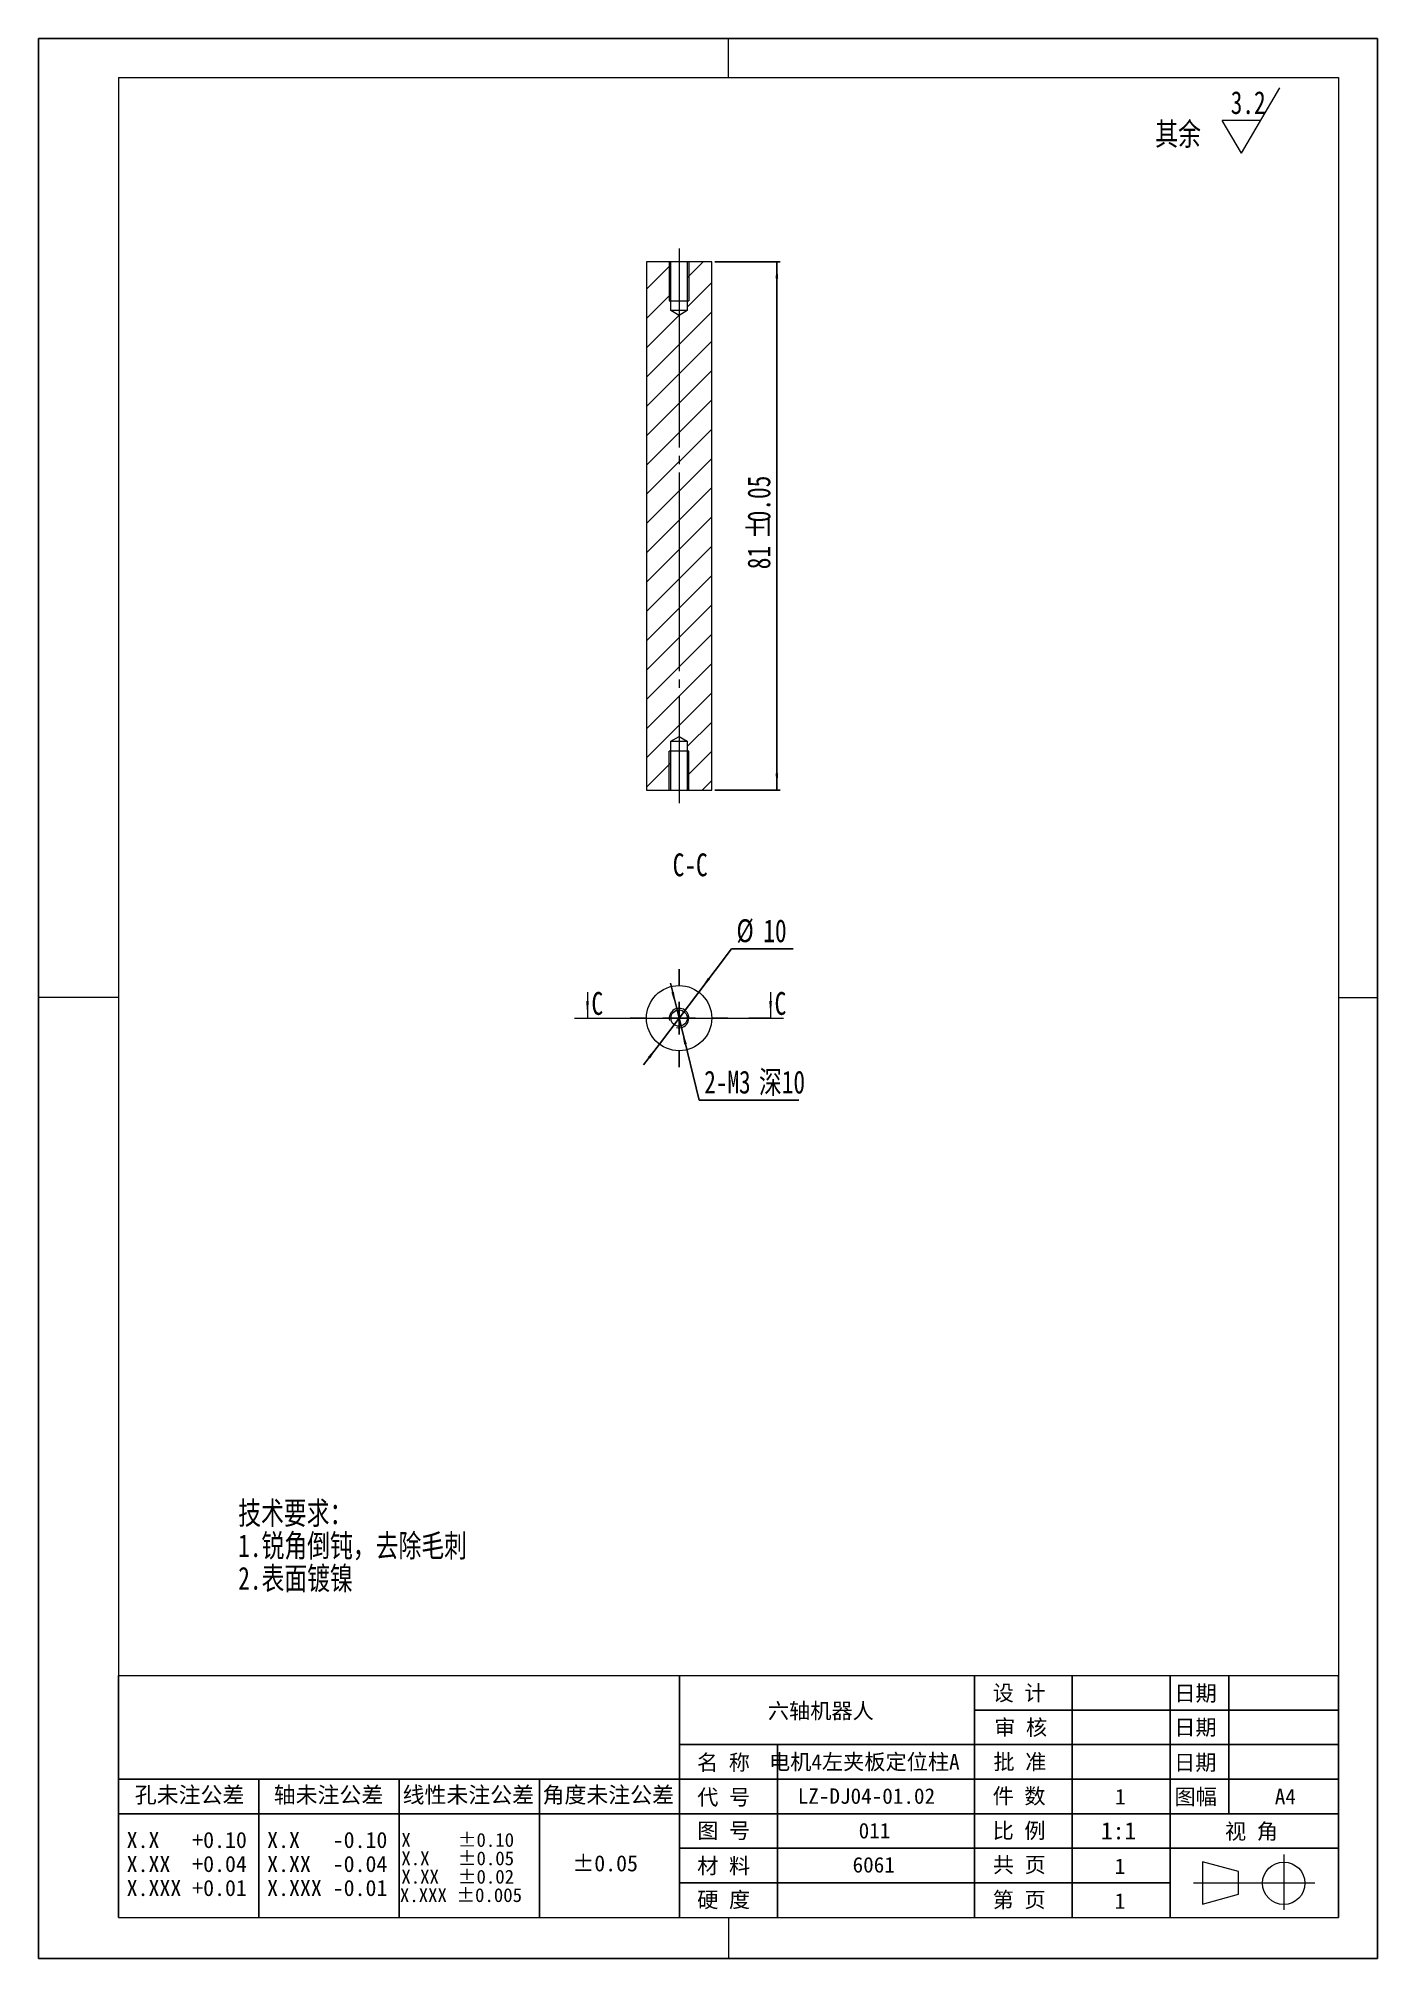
# Model space of a CAD drawing. Header units: millimetres. Extents: x 2 to 208, y 2 to 296.
import ezdxf

# ---------------------------------------------------------------- set-up
doc = ezdxf.new("R2010")
doc.units = ezdxf.units.MM
doc.linetypes.add('SLD-中心线', pattern=[34.29, 30.48, -1.27, 1.27, -1.27])
doc.linetypes.add('SLD-实线', pattern=[0])
for name, color, linetype in [('FORMAT', 7, 'SLD-实线'), ('图框', 7, 'SLD-实线'), ('标注层', 96, 'SLD-实线')]:
    doc.layers.add(name, color=color, linetype=linetype)
doc.layers.add('粗实线', color=7, linetype='SLD-实线', lineweight=15)
doc.styles.add('SLDTEXTSTYLE0', font='HYSWLONGFANGSONG.TTF', dxfattribs={"bigfont": 'bigfont'})
doc.styles.add('SLDTEXTSTYLE1', font='SIMSUN.TTC')
doc.styles.add('SLDTEXTSTYLE2', font='SIMSUN.TTC', dxfattribs={"bigfont": 'bigfont'})
doc.styles.add('SLDTEXTSTYLE3', font='HYSWLONGFANGSONG.TTF')
doc.dimstyles.new('SLDDIMSTYLE0', dxfattribs={"dimtxt": 3.5, "dimasz": 2.6, "dimexe": 0, "dimexo": 0.0625, "dimgap": 0.875, "dimtad": 0, "dimtih": 1, "dimtoh": 1, "dimdec": 3, "dimrnd": 1e-09, "dimzin": 12, "dimdsep": 46, "dimtxsty": 'SLDTEXTSTYLE3', "dimsah": 1, "dimcen": 0, "dimadec": 0, "dimazin": 3, "dimtfac": 1, "dimtdec": 3, "dimtmove": 0, "dimatfit": 3, "dimfxl": 0, "dimfrac": 2, "dimtolj": 1, "dimtzin": 12, "dimarcsym": 0})
doc.dimstyles.new('SLDDIMSTYLE1', dxfattribs={"dimtxt": 3.5, "dimasz": 2.6, "dimexe": 0, "dimexo": 0.0625, "dimgap": 0.875, "dimtad": 0, "dimtih": 1, "dimtoh": 1, "dimdec": 3, "dimrnd": 1e-09, "dimzin": 12, "dimdsep": 46, "dimtxsty": 'SLDTEXTSTYLE3', "dimsah": 1, "dimcen": 0, "dimadec": 0, "dimazin": 3, "dimtfac": 1, "dimtdec": 3, "dimtmove": 0, "dimatfit": 3, "dimfxl": 0, "dimfrac": 2, "dimtolj": 1, "dimtzin": 12, "dimarcsym": 0})
doc.dimstyles.new('SLDDIMSTYLE2', dxfattribs={"dimtxt": 3.5, "dimasz": 2.6, "dimexe": 0, "dimexo": 0.0625, "dimgap": 0.875, "dimtad": 1, "dimdec": 3, "dimrnd": 1e-09, "dimzin": 12, "dimdsep": 46, "dimtxsty": 'SLDTEXTSTYLE3', "dimsah": 1, "dimcen": 0.09, "dimadec": 0, "dimazin": 3, "dimtfac": 1, "dimtdec": 3, "dimtofl": 0, "dimtmove": 0, "dimatfit": 3, "dimfxl": 0, "dimfrac": 2, "dimtolj": 1, "dimtzin": 12, "dimarcsym": 0})

# ---------------------------------------------------------------- blocks, each defined once
blk = doc.blocks.new('SW_NOTE_0')
at = {"color": 0, "linetype": 'Continuous', "lineweight": 0, "char_height": 3.5, "attachment_point": 1, "style": 'SLDTEXTSTYLE0'}
for s, insert in [('\\M+18B5A术\\M+19776\\M+18B81\\M+18146', (0, 4.51)), ('1.锐\\M+18A70\\M+1937C钝\\M+18143\\M+18B8E\\M+18F9C\\M+196D1\\M+18E68', (0, -0.49)), ('2.\\M+1955C\\M+196CA镀镍', (0, -5.49))]:
    blk.add_mtext(s, dxfattribs=dict(at, insert=insert))
blk = doc.blocks.new('SW_NOTE_1')
at = {"layer": 'FORMAT', "color": 0, "char_height": 2.4625, "attachment_point": 2, "style": 'SLDTEXTSTYLE1'}
for s, insert in [('X.X   +0.10', (7.62, 2.87)), ('X.XX  +0.04', (7.62, -0.81)), ('X.XXX +0.01', (7.62, -4.49))]:
    blk.add_mtext(s, dxfattribs=dict(at, insert=insert))
blk = doc.blocks.new('SW_NOTE_2')
at = {"layer": 'FORMAT', "color": 0, "char_height": 2.4625, "attachment_point": 2, "style": 'SLDTEXTSTYLE1'}
for s, insert in [('X.X   -0.10', (7.62, 2.87)), ('X.XX  -0.04', (7.62, -0.81)), ('X.XXX -0.01', (7.62, -4.49))]:
    blk.add_mtext(s, dxfattribs=dict(at, insert=insert))
blk = doc.blocks.new('SW_NOTE_3')
at = {"layer": 'FORMAT', "color": 0, "char_height": 2.1167, "attachment_point": 2, "style": 'SLDTEXTSTYLE1'}
for s, insert in [('X     ±0.10', (7.18, 2.46)), ('X.X   ±0.05', (7.18, -0.36)), (' X.XXX ±0.005', (6.96, -6)), ('X.XX  ±0.02', (7.18, -3.18))]:
    blk.add_mtext(s, dxfattribs=dict(at, insert=insert))
blk = doc.blocks.new('SW_SFSYMBOL_0')
at = {"color": 0, "linetype": 'SLD-实线', "lineweight": 0}
for p, q in [((1.65, -5), (7.55, 5)), ((1.65, -5), (-1.3, 0)), ((4.6, 0), (-1.3, 0))]:
    blk.add_line(p, q, dxfattribs=at)
at = {"color": 0, "linetype": 'Continuous', "lineweight": 0, "insert": (0, 4.51), "char_height": 3.5, "attachment_point": 1, "style": 'SLDTEXTSTYLE3'}
blk.add_mtext('3.2', dxfattribs=at)
blk = doc.blocks.new('_D')
at = {"layer": '标注层'}
for p, q in [((103.73, 149.63), (108.76, 156.26)), ((108.76, 156.26), (118.23, 156.26)), ((97.69, 141.66), (103.73, 149.63)), ((97.69, 141.66), (95.28, 138.47))]:
    blk.add_line(p, q, dxfattribs=at)
for points in [[(103.73, 149.63), (105.46, 151.58), (105.14, 151.82)], [(97.69, 141.66), (95.96, 139.71), (96.28, 139.46)]]:
    blk.add_solid(points, dxfattribs=at)
at = {"layer": '标注层', "char_height": 3.5, "attachment_point": 1, "style": 'SLDTEXTSTYLE3'}
for s, insert in [('%%c', (109.51, 160.79, -40.4)), ('10', (113.63, 160.78, -40.4))]:
    blk.add_mtext(s, dxfattribs=dict(at, insert=insert))
blk = doc.blocks.new('_D_1')
at = {"layer": '标注层'}
for p, q in [((100.35, 147.1), (99.39, 150.98)), ((100.35, 147.1), (101.07, 144.19)), ((101.07, 144.19), (103.82, 133.08)), ((103.82, 133.08), (119.1, 133.08))]:
    blk.add_line(p, q, dxfattribs=at)
for points in [[(100.35, 147.1), (99.92, 149.67), (99.54, 149.57)], [(101.07, 144.19), (101.5, 141.61), (101.89, 141.71)]]:
    blk.add_solid(points, dxfattribs=at)
at = {"layer": '标注层', "char_height": 3.5, "attachment_point": 1}
for s, insert, style in [('2-M', (104.57, 137.59, -40.4), 'SLDTEXTSTYLE3'), ('3', (109.9, 137.59, -40.4), 'SLDTEXTSTYLE3'), ('\\M+1905B10', (112.96, 137.59, -40.4), 'SLDTEXTSTYLE0')]:
    blk.add_mtext(s, dxfattribs=dict(at, insert=insert, style=style))
blk = doc.blocks.new('SW_CENTERMARKSYMBOL_0')
at = {"layer": '标注层', "color": 0}
for p, q in [((0, 5), (0, 7.5)), ((-5, 0), (-7.5, 0)), ((0, 0), (-2.5, 0)), ((0, 0), (0, 2.5)), ((0, 0), (0, -2.5)), ((0, 0), (2.5, 0)), ((5, 0), (7.5, 0)), ((0, -5), (0, -7.5))]:
    blk.add_line(p, q, dxfattribs=at)
blk = doc.blocks.new('_D_2')
at = {"layer": '标注层'}
for p, q in [((106.21, 261.58), (116.21, 261.58)), ((115.71, 261.58), (115.71, 180.58)), ((106.21, 180.58), (116.21, 180.58))]:
    blk.add_line(p, q, dxfattribs=at)
for points in [[(115.71, 261.58), (115.51, 258.98), (115.91, 258.98)], [(115.71, 180.58), (115.91, 183.18), (115.51, 183.18)]]:
    blk.add_solid(points, dxfattribs=at)
at = {"layer": '标注层', "char_height": 3.5, "attachment_point": 1, "rotation": 90, "style": 'SLDTEXTSTYLE3'}
for s, insert in [('0.05', (111.2, 221.64, 2.6)), ('%%p', (111.19, 219.04, 2.6)), ('81', (111.2, 214.44, 2.6))]:
    blk.add_mtext(s, dxfattribs=dict(at, insert=insert))

msp = doc.modelspace()

# ---------------------------------------------------------------- hatches: boundary and pattern name
at = {"linetype": 'SLD-实线', "lineweight": 0}
h = msp.add_hatch(dxfattribs=at)
h.set_pattern_fill('ANSI31', style=0)
h.paths.add_polyline_path([(99.4631, 188.0792), (100.7131, 188.8303), (101.9631, 188.0792), (101.9631, 180.5792), (105.7131, 180.5792), (105.7131, 261.5792), (101.9631, 261.5792), (101.9631, 254.0792), (100.7131, 253.3281), (99.4631, 254.0792), (99.4631, 261.5792), (95.7131, 261.5792), (95.7131, 180.5792), (99.4631, 180.5792)], flags=0)

# ---------------------------------------------------------------- linework, layer by layer
at = {"color": 7, "linetype": 'SLD-实线', "lineweight": 15}
for p, q in [((95.7131, 261.5792), (95.7131, 180.5792)), ((99.4631, 261.5792), (95.7131, 261.5792)), ((99.4631, 254.0792), (99.4631, 261.5792)), ((101.9631, 261.5792), (99.4631, 261.5792)), ((101.9631, 261.5792), (101.9631, 254.0792)), ((105.7131, 261.5792), (101.9631, 261.5792)), ((105.7131, 180.5792), (105.7131, 261.5792)), ((100.7131, 253.3281), (99.4631, 254.0792)), ((101.9631, 254.0792), (99.4631, 254.0792)), ((101.9631, 254.0792), (100.7131, 253.3281)), ((99.4631, 188.0792), (100.7131, 188.8303)), ((100.7131, 188.8303), (101.9631, 188.0792)), ((99.4631, 180.5792), (99.4631, 188.0792)), ((99.4631, 188.0792), (101.9631, 188.0792)), ((101.9631, 188.0792), (101.9631, 180.5792)), ((95.7131, 180.5792), (99.4631, 180.5792)), ((99.4631, 180.5792), (101.9631, 180.5792)), ((101.9631, 180.5792), (105.7131, 180.5792))]:
    msp.add_line(p, q, dxfattribs=at)
at = {"color": 7, "linetype": 'SLD-实线', "lineweight": 0}
for p, q in [((99.2131, 261.5792), (99.2131, 255.5792)), ((102.2131, 261.5792), (102.2131, 255.5792)), ((99.2131, 255.5792), (102.2131, 255.5792)), ((99.2131, 180.5792), (99.2131, 186.5792)), ((102.2131, 186.5792), (99.2131, 186.5792)), ((102.2131, 180.5792), (102.2131, 186.5792)), ((86.6766, 149.6421), (86.6766, 145.6421)), ((114.7451, 149.6421), (114.7451, 145.6421)), ((84.6766, 145.6421), (116.7451, 145.6421))]:
    msp.add_line(p, q, dxfattribs=at)
at = {"color": 7, "linetype": 'SLD-中心线', "lineweight": 0}
for p, q in [((193.4139, 17.4564), (193.4139, 8.9713)), ((179.5871, 13.1), (187.8367, 13.1)), ((187.8367, 13.1), (198.1694, 13.1))]:
    msp.add_line(p, q, dxfattribs=at)
at = {"color": 7, "linetype": 'SLD-实线', "lineweight": 15}
for radius in [5, 1.25]:
    msp.add_circle((100.7131, 145.6421), radius, dxfattribs=at)
at = {"color": 7, "linetype": 'SLD-实线', "lineweight": 0}
msp.add_arc((100.7131, 145.6421), 1.5, 255, 195, dxfattribs=at)
for points in [[(86.6766, 145.6421), (86.8766, 148.2421), (86.4766, 148.2421)], [(114.7451, 145.6421), (114.9451, 148.2421), (114.5451, 148.2421)]]:
    msp.add_solid(points, dxfattribs=at)
at = {"layer": 'FORMAT'}
for p, q in [((14.8, 44.9), (14.8, 7.8)), ((100.8, 44.9), (100.8, 7.8)), ((146, 44.9), (146, 7.8)), ((161, 44.9), (161, 7.8)), ((176, 44.9), (176, 7.8)), ((185, 44.9), (185, 23.7)), ((201.8, 44.9), (201.8, 7.8)), ((201.8, 39.6), (146, 39.6)), ((201.8, 34.3), (100.8, 34.3)), ((115.8, 34.3), (115.8, 7.8)), ((14.8, 29), (201.8, 29)), ((36.3, 29), (36.3, 7.8)), ((57.8, 29), (57.8, 7.8)), ((79.3, 29), (79.3, 7.8)), ((14.8, 23.7), (201.8, 23.7)), ((100.8, 18.4), (201.8, 18.4)), ((176, 13.1), (100.8, 13.1))]:
    msp.add_line(p, q, dxfattribs=at)
at = {"layer": '图框'}
for p, q in [((2.5, 295.8), (207.8, 295.8)), ((2.5, 295.8), (2.5, 1.5)), ((207.8, 295.8), (207.8, 1.5)), ((2.5, 1.5), (207.8, 1.5))]:
    msp.add_line(p, q, dxfattribs=at)
at = {"layer": '标注层', "linetype": 'SLD-中心线', "lineweight": 0}
msp.add_line((100.7131, 263.5792), (100.7131, 178.5792), dxfattribs=at)
at = {"layer": '标注层'}
msp.add_line((114.7564, 145.6421), (111.4004, 145.6421), dxfattribs=at)
at = {"layer": '粗实线'}
for p, q in [((108.3, 289.8), (108.3, 295.8)), ((14.8, 289.8), (201.8, 289.8)), ((14.8, 289.8), (14.8, 7.8)), ((201.8, 289.8), (201.8, 7.8)), ((14.8, 148.8), (2.5, 148.8)), ((201.8, 148.8), (207.8, 148.8)), ((14.8, 44.9), (201.8, 44.9)), ((180.9814, 16.35), (180.9814, 9.85)), ((186.5005, 14.8395), (180.9814, 16.35)), ((186.5005, 11.3605), (186.5005, 14.8395)), ((180.9814, 9.85), (186.5005, 11.3605)), ((14.8, 7.8), (201.8, 7.8)), ((14.8, 7.8), (201.8, 7.8)), ((108.3, 7.8), (108.3, 1.5))]:
    msp.add_line(p, q, dxfattribs=at)
msp.add_circle((193.4139, 13.0453), 3.25, dxfattribs=at)

# ---------------------------------------------------------------- block references
at = {"color": 7, "linetype": 'Continuous', "lineweight": 0}
for name, p in [('SW_SFSYMBOL_0', (185.2777, 283.2052)), ('SW_NOTE_0', (33.1319, 67.033))]:
    msp.add_blockref(name, p, dxfattribs=at)
at = {"layer": 'FORMAT'}
for name, p in [('SW_NOTE_1', (17.6243, 18.0463)), ('SW_NOTE_2', (39.1628, 18.0463)), ('SW_NOTE_3', (59.6012, 18.2882))]:
    msp.add_blockref(name, p, dxfattribs=at)
at = {"layer": '标注层'}
msp.add_blockref('SW_CENTERMARKSYMBOL_0', (100.7131, 145.6421), dxfattribs=at)

# ---------------------------------------------------------------- texts
at = {"color": 7, "linetype": 'Continuous', "lineweight": 0}
for s, insert, char_height, attachment_point, style in [('\\M+191B4\\M+1975D', (173.7145, 282.9021), 3.5, 1, 'SLDTEXTSTYLE0'), ('\\M+1985A轴\\M+18AF7\\M+18AED\\M+1906C', (122.4476, 40.6651), 2.38125, 2, 'SLDTEXTSTYLE2'), ('电\\M+18AF74\\M+18DB6夹\\M+194C2\\M+192E8\\M+188CA\\M+1928CA', (129.1145, 32.8475), 2.38125, 2, 'SLDTEXTSTYLE2'), ('LZ-DJ04-01.02', (129.437, 27.6058), 2.38125, 2, 'SLDTEXTSTYLE1'), ('1', (168.3701, 27.4994), 2.3813, 2, 'SLDTEXTSTYLE1'), ('011', (130.6772, 22.2983), 2.38125, 2, 'SLDTEXTSTYLE1'), ('6061', (130.5532, 17.0718), 2.38125, 2, 'SLDTEXTSTYLE1')]:
    msp.add_mtext(s, dxfattribs=dict(at, insert=insert, char_height=char_height, attachment_point=attachment_point, style=style))
at = {"color": 7, "linetype": 'Continuous', "char_height": 3.5, "attachment_point": 1, "style": 'SLDTEXTSTYLE3'}
for insert in [(87.2911, 149.6421), (115.3596, 149.6421)]:
    msp.add_mtext('C', dxfattribs=dict(at, insert=insert))
at = {"layer": 'FORMAT', "attachment_point": 2}
for s, insert, char_height, style in [('设 计', (152.8441, 43.4064), 2.38125, 'SLDTEXTSTYLE2'), ('\\M+193FA\\M+18AFA', (179.8956, 43.3594), 2.38125, 'SLDTEXTSTYLE2'), ('审 \\M+18A6A', (153.0811, 38.1245), 2.38125, 'SLDTEXTSTYLE2'), ('\\M+193FA\\M+18AFA', (179.8682, 38.1432), 2.38125, 'SLDTEXTSTYLE2'), ('\\M+196BC \\M+18FCC', (107.5225, 32.7564), 2.38125, 'SLDTEXTSTYLE2'), ('\\M+194E1 \\M+18F79', (152.9665, 32.8475), 2.38125, 'SLDTEXTSTYLE2'), ('\\M+193FA\\M+18AFA', (179.8518, 32.751), 2.38125, 'SLDTEXTSTYLE2'), ('\\M+18D45\\M+196A2\\M+1928D\\M+18CF6\\M+18DB7', (25.6761, 27.8303), 2.4625, 'SLDTEXTSTYLE2'), ('轴\\M+196A2\\M+1928D\\M+18CF6\\M+18DB7', (46.9723, 27.8303), 2.4625, 'SLDTEXTSTYLE2'), ('线\\M+190AB\\M+196A2\\M+1928D\\M+18CF6\\M+18DB7', (68.409, 27.8303), 2.4625, 'SLDTEXTSTYLE2'), ('\\M+18A70\\M+19378\\M+196A2\\M+1928D\\M+18CF6\\M+18DB7', (89.8592, 27.8303), 2.4625, 'SLDTEXTSTYLE2'), ('\\M+191E3 \\M+18D86', (107.5525, 27.432), 2.38125, 'SLDTEXTSTYLE2'), ('\\M+18C8F \\M+19094', (152.8441, 27.6058), 2.38125, 'SLDTEXTSTYLE2'), ('图\\M+1959D', (179.9105, 27.4994), 2.38125, 'SLDTEXTSTYLE2'), ('A4', (193.6594, 27.525), 2.38125, 'SLDTEXTSTYLE1'), ('图 \\M+18D86', (107.5525, 22.2983), 2.38125, 'SLDTEXTSTYLE2'), ('\\M+194E4 \\M+197E1', (152.8441, 22.2983), 2.38125, 'SLDTEXTSTYLE2'), ('1:1', (168.0912, 22.4195), 2.64583, 'SLDTEXTSTYLE1'), ('视 \\M+18A70', (188.4613, 22.1909), 2.38125, 'SLDTEXTSTYLE2'), ('±0.05', (89.3904, 17.3378), 2.4625, 'SLDTEXTSTYLE1'), ('\\M+18DDE \\M+197BF', (107.5525, 16.9086), 2.38125, 'SLDTEXTSTYLE2'), ('\\M+18BA4 页', (152.8825, 17.0718), 2.38125, 'SLDTEXTSTYLE2'), ('1', (168.2978, 16.8438), 2.3813, 'SLDTEXTSTYLE1'), ('\\M+18D64 \\M+19378', (107.5525, 11.7136), 2.38125, 'SLDTEXTSTYLE2'), ('\\M+191E6 页', (152.8441, 11.7136), 2.38125, 'SLDTEXTSTYLE2'), ('1', (168.3131, 11.5161), 2.3813, 'SLDTEXTSTYLE1')]:
    msp.add_mtext(s, dxfattribs=dict(at, insert=insert, char_height=char_height, style=style))
at = {"layer": '标注层', "insert": (102.4181, 170.8854), "char_height": 3.5, "attachment_point": 2, "style": 'SLDTEXTSTYLE3'}
msp.add_mtext('C-C', dxfattribs=at)

# ---------------------------------------------------------------- dimensions: what is measured, and where the dimension line sits
at = {"layer": '标注层'}
dim = msp.add_linear_dim(base=(115.7131, 180.5792), p1=(105.7131, 261.5792), p2=(105.7131, 180.5792), angle=90, text='<>%%p0.05', dimstyle='SLDDIMSTYLE2', dxfattribs=at)
dim.commit()
dim.dimension.update_dxf_attribs({"geometry": '_D_2', "text_midpoint": (115.7131, 221.1114), "dimtype": 160})
dim = msp.add_diameter_dim_2p(p1=(103.7333, 149.6268), p2=(97.6929, 141.6573), dimstyle='SLDDIMSTYLE0', dxfattribs=at)
dim.commit()
dim.dimension.update_dxf_attribs({"geometry": '_D', "text_midpoint": (113.8734, 158.9496), "dimtype": 163})
dim = msp.add_diameter_dim_2p(p1=(101.0729, 144.1859), p2=(100.3533, 147.0983), text='2-M<>深10', dimstyle='SLDDIMSTYLE1', override={"dimpost": '<>'}, dxfattribs=at)
dim.commit()
dim.dimension.update_dxf_attribs({"geometry": '_D_1', "text_midpoint": (111.8322, 135.245), "dimtype": 163})

doc.saveas('drawing.dxf')
